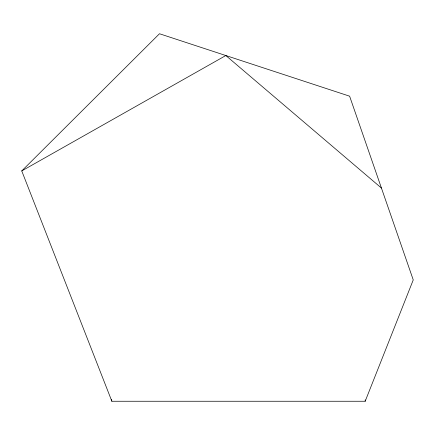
<?xml version="1.0" encoding="UTF-8"?>
<svg xmlns="http://www.w3.org/2000/svg" width="435" height="435" viewBox="0 0 435 435"><rect width="100%" height="100%" fill="white"/><g stroke="black" fill="none" stroke-linecap="round" stroke-linejoin="round"><path stroke-width="0.65" d="M365.188 401.255L413.25 279.912L349.615 96.184L159.482 33.745L21.75 170.928L111.86 401.255L365.188 401.255L365.183 399.901M21.75 170.928L225.836 55.533L381.43 188.045M111.409 399.27L111.86 401.255"/></g></svg>
